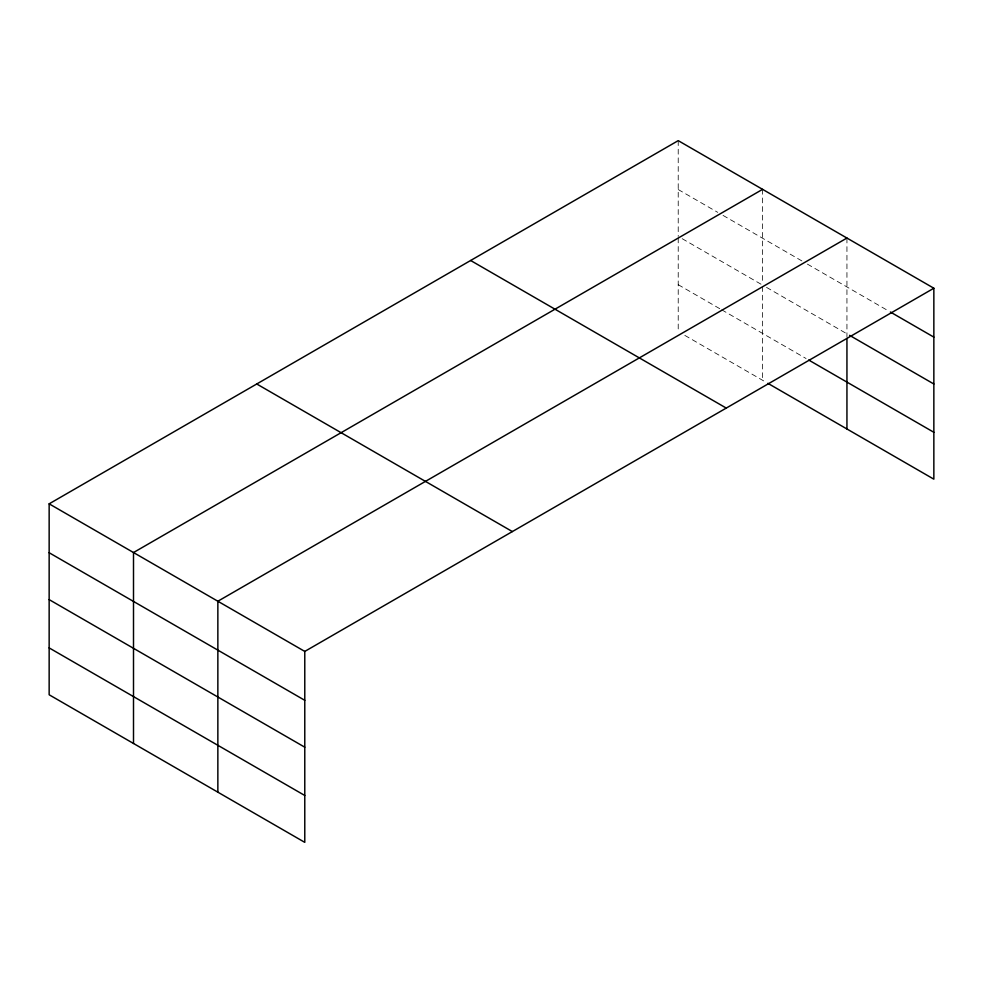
<?xml version="1.0" encoding="UTF-8"?>
<svg xmlns="http://www.w3.org/2000/svg" width="983" height="983" viewBox="0 0 983 983"><rect width="100%" height="100%" fill="white"/><g stroke="black" fill="none" stroke-linecap="round" stroke-linejoin="round"><path stroke-width="0.74" stroke-dasharray="4.92 3.69" d="M678.221 189.535L717.762 212.365M723.033 215.4L802.128 261.06M807.399 264.108L889.074 311.267M682.177 238.685L761.26 284.345M766.531 287.392L846.941 333.815M678.221 284.701L720.404 309.055M721.719 309.817L806.072 358.512M684.819 335.387L765.216 381.797M846.941 238.046L846.941 336.837M762.587 189.35L762.587 283.596M762.587 286.618L762.587 380.286M678.221 140.643L678.221 236.412M678.221 237.923L678.221 331.578"/><path stroke-width="1.47" d="M49.15 503.837L304.779 651.422L304.779 842.357L49.15 694.772L49.15 503.837L678.221 140.643L933.85 288.228L933.85 479.163L767.858 383.321M762.587 189.35L133.504 552.544L133.504 743.48M846.941 238.046L217.857 601.24L217.857 792.175M304.779 651.422L933.85 288.228M890.389 312.029L933.85 337.12M849.57 335.338L933.85 383.997M808.714 360.036L933.85 432.287M470.636 260.495L726.253 408.08M256.747 383.984L512.364 531.57M49.15 552.729L304.779 700.314M49.15 599.605L304.779 747.191M49.15 647.895L304.779 795.48M846.941 338.336L846.941 428.981"/></g></svg>
